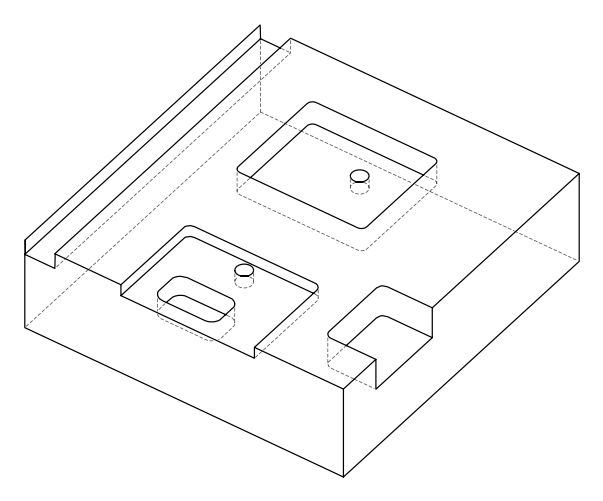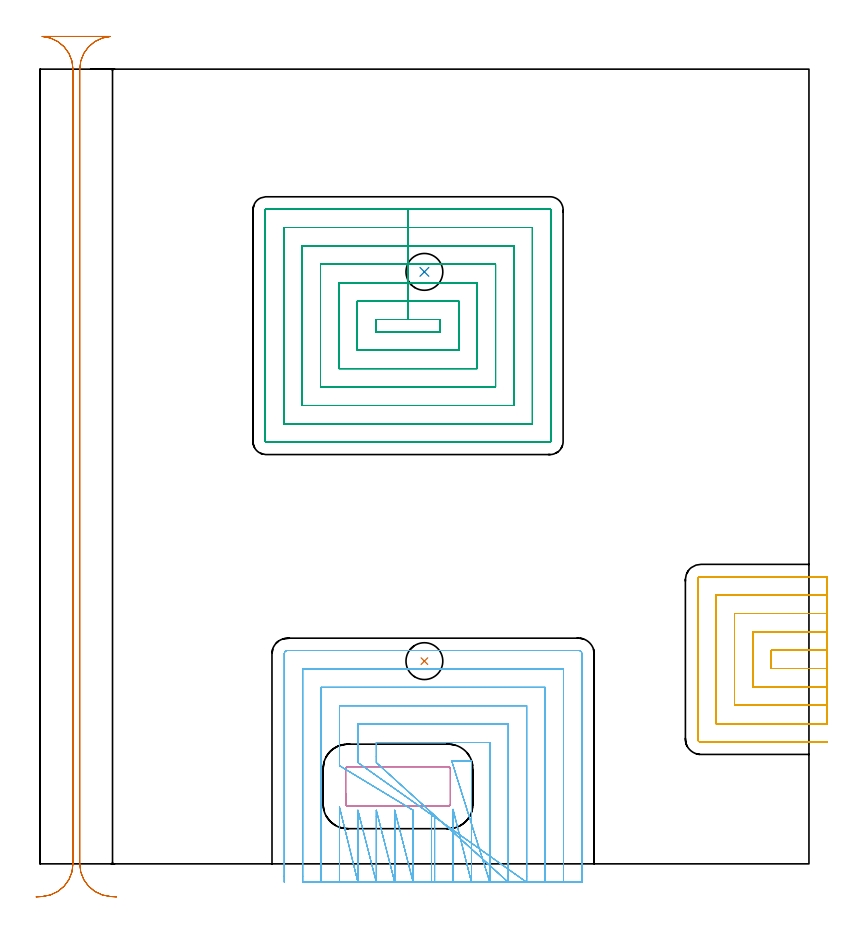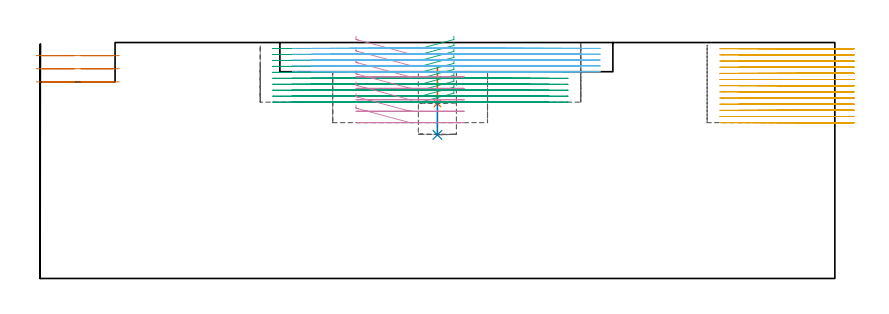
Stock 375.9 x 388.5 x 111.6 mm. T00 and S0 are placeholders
(PLAN: 7 operations, 4 tool changes, 110.8 min)
(1 INDEXABLE_INSERT_DRILL_BLIND_HOLE_FROM_SOLID | STEP1POCKET | NXT0302_007 | 0.07 min | 7263 mm3)
(2 INDEXABLE_INSERT_DRILL_BLIND_HOLE_FROM_SOLID_1 | STEP1POCKET_1 | NXT0302_007 | 0.08 min | 11048 mm3)
(3 MILL_RECTANGULAR_POCKET | POCKET_RECTANGULAR_STRAIGHT | NXT0201_011 | Follow Part, ap 3, ae 75% | 42.81 min | 530623 mm3)
(4 MILL_RECTANGULAR_POCKET_1 | POCKET_RECTANGULAR_STRAIGHT_1 | UGT0201_105 | Follow Part, ap 5.5, ae 75% | 2.9 min | 109877 mm3)
(5 MILL_SLOT | SLOT_PARTIAL_RECTANGULAR | NXT0201_011 | Follow Part, ap 3, ae 75% | 27.79 min | 211779 mm3)
(6 MILL_SLOT_1 | SLOT_PARTIAL_RECTANGULAR_1 | NXT0201_011 | Follow Part, ap 3, ae 75% | 31.61 min | 195944 mm3)
(7 MILL_RECTANGULAR_SLOT | SLOT_RECTANGULAR | UGT0201_004 | Follow Part, ap 8, ae 75% | 5.53 min | 255183 mm3)
(TOOL NXT0302_007 | Index. Insert Drill 18mm [880-D1800L25-05] | D18 PA176 FL90 Z2)
(TOOL NXT0201_011 | ENDMILL 12mm [2P460-1200-NA 1630] | D12 FL38 Z6)
(TOOL UGT0201_105 | End Mill 22 mm | D22 FL25 Z2)
(TOOL UGT0201_004 | End Mill 32 mm | D32 FL53 Z6)
(OP 1 INDEXABLE_INSERT_DRILL_BLIND_HOLE_FROM_SOLID)
G17 G21 G94 G90
T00 M6
G54
G17 G0 G90 X187.9 Y99.1 S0 M3
G43 Z121.6 H1
G94 G81 G98 Z82.8 F250. R99.8
G80
M5
M2
(OP 2 INDEXABLE_INSERT_DRILL_BLIND_HOLE_FROM_SOLID_1)
G17 G21 G94 G90
T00 M6
G54
G17 G0 G90 X187.9 Y289.4 S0 M3
G43 Z121.6 H1
G94 G81 G98 Z67.9 F250. R85.4
G80
M5
M2
(OP 3 MILL_RECTANGULAR_POCKET)
G17 G21 G94 G90
T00 M6
G54
G17 G0 G90 X195.7 Y260.18 S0 M3
G43 Z121.6 H1
Z114.6
G94 G1 Y266.1 Z113.014 F250.
X179.9 Z108.78
X164.1 F500.
Y260.1
X195.7
Y266.1
X179.9
Y275.1
X155.1
Y251.1
X204.7
Y275.1
X179.9
Y284.1
X146.1
Y242.1
X213.7
Y284.1
X179.9
Y293.1
X137.1
Y233.1
X222.7
Y293.1
X179.9
Y302.1
X128.1
Y224.1
X231.7
Y302.1
X179.9
Y311.1
X119.1
Y215.1
X240.7
Y311.1
X179.9
Y320.1
X110.5
G3 X110.1 Y319.7 R0.4
G1 Y206.5
G3 X110.5 Y206.1 R0.4
G1 X249.3
G3 X249.7 Y206.5 R0.4
G1 Y319.7
G3 X249.3 Y320.1 R0.4
G1 X179.9
X178.9
G0 X195.7 Y260.18 Z111.78
G1 Y266.1 Z110.194 F250.
X179.9 Z105.96
X164.1 F500.
Y260.1
X195.7
Y266.1
X179.9
Y275.1
X155.1
Y251.1
X204.7
Y275.1
X179.9
Y284.1
X146.1
Y242.1
X213.7
Y284.1
X179.9
Y293.1
X137.1
Y233.1
X222.7
Y293.1
X179.9
Y302.1
X128.1
Y224.1
X231.7
Y302.1
X179.9
Y311.1
X119.1
Y215.1
X240.7
Y311.1
X179.9
Y320.1
X110.5
G3 X110.1 Y319.7 R0.4
G1 Y206.5
G3 X110.5 Y206.1 R0.4
G1 X249.3
G3 X249.7 Y206.5 R0.4
G1 Y319.7
G3 X249.3 Y320.1 R0.4
G1 X179.9
X178.9
G0 X195.7 Y260.18 Z108.96
G1 Y266.1 Z107.374 F250.
X179.9 Z103.14
X164.1 F500.
Y260.1
X195.7
Y266.1
X179.9
Y275.1
X155.1
Y251.1
X204.7
Y275.1
X179.9
Y284.1
X146.1
Y242.1
X213.7
Y284.1
X179.9
Y293.1
X137.1
Y233.1
X222.7
Y293.1
X179.9
Y302.1
X128.1
Y224.1
X231.7
Y302.1
X179.9
Y311.1
X119.1
Y215.1
X240.7
Y311.1
X179.9
Y320.1
X110.5
G3 X110.1 Y319.7 R0.4
G1 Y206.5
G3 X110.5 Y206.1 R0.4
G1 X249.3
G3 X249.7 Y206.5 R0.4
G1 Y319.7
G3 X249.3 Y320.1 R0.4
G1 X179.9
X178.9
G0 X195.7 Y260.18 Z106.14
G1 Y266.1 Z104.554 F250.
X179.9 Z100.32
X164.1 F500.
Y260.1
X195.7
Y266.1
X179.9
Y275.1
X155.1
Y251.1
X204.7
Y275.1
X179.9
Y284.1
X146.1
Y242.1
X213.7
Y284.1
X179.9
Y293.1
X137.1
Y233.1
X222.7
Y293.1
X179.9
Y302.1
X128.1
Y224.1
X231.7
Y302.1
X179.9
Y311.1
X119.1
Y215.1
X240.7
Y311.1
X179.9
Y320.1
X110.5
G3 X110.1 Y319.7 R0.4
G1 Y206.5
G3 X110.5 Y206.1 R0.4
G1 X249.3
G3 X249.7 Y206.5 R0.4
G1 Y319.7
G3 X249.3 Y320.1 R0.4
G1 X179.9
X178.9
G0 X195.7 Y260.18 Z103.32
G1 Y266.1 Z101.734 F250.
X179.9 Z97.5
X164.1 F500.
Y260.1
X195.7
Y266.1
X179.9
Y275.1
X155.1
Y251.1
X204.7
Y275.1
X179.9
Y284.1
X146.1
Y242.1
X213.7
Y284.1
X179.9
Y293.1
X137.1
Y233.1
X222.7
Y293.1
X179.9
Y302.1
X128.1
Y224.1
X231.7
Y302.1
X179.9
Y311.1
X119.1
Y215.1
X240.7
Y311.1
X179.9
Y320.1
X110.5
G3 X110.1 Y319.7 R0.4
G1 Y206.5
G3 X110.5 Y206.1 R0.4
G1 X249.3
G3 X249.7 Y206.5 R0.4
G1 Y319.7
G3 X249.3 Y320.1 R0.4
G1 X179.9
X178.9
G0 X195.7 Y260.18 Z100.5
G1 Y266.1 Z98.914 F250.
X179.9 Z94.68
X164.1 F500.
Y260.1
X195.7
Y266.1
X179.9
Y275.1
X155.1
Y251.1
X204.7
Y275.1
X179.9
Y284.1
X146.1
Y242.1
X213.7
Y284.1
X179.9
Y293.1
X137.1
Y233.1
X222.7
Y293.1
X179.9
Y302.1
X128.1
Y224.1
X231.7
Y302.1
X179.9
Y311.1
X119.1
Y215.1
X240.7
Y311.1
X179.9
Y320.1
X110.5
G3 X110.1 Y319.7 R0.4
G1 Y206.5
G3 X110.5 Y206.1 R0.4
G1 X249.3
G3 X249.7 Y206.5 R0.4
G1 Y319.7
G3 X249.3 Y320.1 R0.4
G1 X179.9
X178.9
G0 X195.7 Y260.18 Z97.68
G1 Y266.1 Z96.094 F250.
X179.9 Z91.86
X164.1 F500.
Y260.1
X195.7
Y266.1
X179.9
Y275.1
X155.1
Y251.1
X204.7
Y275.1
X179.9
Y284.1
X146.1
Y242.1
X213.7
Y284.1
X179.9
Y293.1
X137.1
Y233.1
X222.7
Y293.1
X179.9
Y302.1
X128.1
Y224.1
X231.7
Y302.1
X179.9
Y311.1
X119.1
Y215.1
X240.7
Y311.1
X179.9
Y320.1
X110.5
G3 X110.1 Y319.7 R0.4
G1 Y206.5
G3 X110.5 Y206.1 R0.4
G1 X249.3
G3 X249.7 Y206.5 R0.4
G1 Y319.7
G3 X249.3 Y320.1 R0.4
G1 X179.9
X178.9
G0 X195.7 Y260.18 Z94.86
G1 Y266.1 Z93.274 F250.
X179.9 Z89.04
X164.1 F500.
Y260.1
X195.7
Y266.1
X179.9
Y275.1
X155.1
Y251.1
X204.7
Y275.1
X179.9
Y284.1
X146.1
Y242.1
X213.7
Y284.1
X179.9
Y293.1
X137.1
Y233.1
X222.7
Y293.1
X179.9
Y302.1
X128.1
Y224.1
X231.7
Y302.1
X179.9
Y311.1
X119.1
Y215.1
X240.7
Y311.1
X179.9
Y320.1
X110.5
G3 X110.1 Y319.7 R0.4
G1 Y206.5
G3 X110.5 Y206.1 R0.4
G1 X249.3
G3 X249.7 Y206.5 R0.4
G1 Y319.7
G3 X249.3 Y320.1 R0.4
G1 X179.9
X178.9
G0 X195.7 Y260.18 Z92.04
G1 Y266.1 Z90.454 F250.
X179.9 Z86.22
X164.1 F500.
Y260.1
X195.7
Y266.1
X179.9
Y275.1
X155.1
Y251.1
X204.7
Y275.1
X179.9
Y284.1
X146.1
Y242.1
X213.7
Y284.1
X179.9
Y293.1
X137.1
Y233.1
X222.7
Y293.1
X179.9
Y302.1
X128.1
Y224.1
X231.7
Y302.1
X179.9
Y311.1
X119.1
Y215.1
X240.7
Y311.1
X179.9
Y320.1
X110.5
G3 X110.1 Y319.7 R0.4
G1 Y206.5
G3 X110.5 Y206.1 R0.4
G1 X249.3
G3 X249.7 Y206.5 R0.4
G1 Y319.7
G3 X249.3 Y320.1 R0.4
G1 X179.9
X178.9
G0 X195.7 Y260.18 Z89.22
G1 Y266.1 Z87.634 F250.
X179.9 Z83.4
X164.1 F500.
Y260.1
X195.7
Y266.1
X179.9
Y275.1
X155.1
Y251.1
X204.7
Y275.1
X179.9
Y284.1
X146.1
Y242.1
X213.7
Y284.1
X179.9
Y293.1
X137.1
Y233.1
X222.7
Y293.1
X179.9
Y302.1
X128.1
Y224.1
X231.7
Y302.1
X179.9
Y311.1
X119.1
Y215.1
X240.7
Y311.1
X179.9
Y320.1
X110.5
G3 X110.1 Y319.7 R0.4
G1 Y206.5
G3 X110.5 Y206.1 R0.4
G1 X249.3
G3 X249.7 Y206.5 R0.4
G1 Y319.7
G3 X249.3 Y320.1 R0.4
G1 X179.9
X178.9
G0 Z121.6
M5
M2
(OP 4 MILL_RECTANGULAR_POCKET_1)
G17 G21 G94 G90
T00 M6
G54
G17 G0 G90 X149.4 Y34.428 S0 M3
G43 Z121.6 H0
Z114.6
G94 G1 Y29.2 Z113.199 F250.
Y29.1 Z113.172
X149.464 Y28.833 Z113.098
X149.599 Y28.593 Z113.025
X149.793 Y28.399 Z112.951
X150.033 Y28.264 Z112.878
X150.3 Y28.2 Z112.804
X150.4 Z112.777
X175. Z106.186
X199.6 F500.
G3 X200.6 Y29.2 R1.
G1 Y46.5
G3 X199.6 Y47.5 R1.
G1 X150.4
G3 X149.4 Y46.5 R1.
G1 Y29.2
G3 X150.4 Y28.2 R1.
G1 X175.
X176.
G0 X149.4 Y34.428 Z109.186
G1 Y29.2 Z107.785 F250.
Y29.1 Z107.758
X149.464 Y28.833 Z107.684
X149.599 Y28.593 Z107.611
X149.793 Y28.399 Z107.537
X150.033 Y28.264 Z107.463
X150.3 Y28.2 Z107.39
X150.4 Z107.363
X175. Z100.771
X199.6 F500.
G3 X200.6 Y29.2 R1.
G1 Y46.5
G3 X199.6 Y47.5 R1.
G1 X150.4
G3 X149.4 Y46.5 R1.
G1 Y29.2
G3 X150.4 Y28.2 R1.
G1 X175.
X176.
G0 X149.4 Y34.428 Z103.771
G1 Y29.2 Z102.37 F250.
Y29.1 Z102.344
X149.464 Y28.833 Z102.27
X149.599 Y28.593 Z102.196
X149.793 Y28.399 Z102.123
X150.033 Y28.264 Z102.049
X150.3 Y28.2 Z101.975
X150.4 Z101.949
X175. Z95.357
X199.6 F500.
G3 X200.6 Y29.2 R1.
G1 Y46.5
G3 X199.6 Y47.5 R1.
G1 X150.4
G3 X149.4 Y46.5 R1.
G1 Y29.2
G3 X150.4 Y28.2 R1.
G1 X175.
X176.
G0 X149.4 Y34.428 Z98.357
G1 Y29.2 Z96.956 F250.
Y29.1 Z96.929
X149.464 Y28.833 Z96.856
X149.599 Y28.593 Z96.782
X149.793 Y28.399 Z96.708
X150.033 Y28.264 Z96.635
X150.3 Y28.2 Z96.561
X150.4 Z96.534
X175. Z89.943
X199.6 F500.
G3 X200.6 Y29.2 R1.
G1 Y46.5
G3 X199.6 Y47.5 R1.
G1 X150.4
G3 X149.4 Y46.5 R1.
G1 Y29.2
G3 X150.4 Y28.2 R1.
G1 X175.
X176.
G0 X149.4 Y34.428 Z92.943
G1 Y29.2 Z91.542 F250.
Y29.1 Z91.515
X149.464 Y28.833 Z91.441
X149.599 Y28.593 Z91.368
X149.793 Y28.399 Z91.294
X150.033 Y28.264 Z91.221
X150.3 Y28.2 Z91.147
X150.4 Z91.12
X175. Z84.529
X199.6 F500.
G3 X200.6 Y29.2 R1.
G1 Y46.5
G3 X199.6 Y47.5 R1.
G1 X150.4
G3 X149.4 Y46.5 R1.
G1 Y29.2
G3 X150.4 Y28.2 R1.
G1 X175.
X176.
G0 X149.4 Y34.428 Z87.529
G1 Y29.2 Z86.128 F250.
Y29.1 Z86.101
X149.464 Y28.833 Z86.027
X149.599 Y28.593 Z85.954
X149.793 Y28.399 Z85.88
X150.033 Y28.264 Z85.806
X150.3 Y28.2 Z85.733
X150.4 Z85.706
X175. Z79.114
X199.6 F500.
G3 X200.6 Y29.2 R1.
G1 Y46.5
G3 X199.6 Y47.5 R1.
G1 X150.4
G3 X149.4 Y46.5 R1.
G1 Y29.2
G3 X150.4 Y28.2 R1.
G1 X175.
X176.
G0 X149.4 Y34.428 Z82.114
G1 Y29.2 Z80.713 F250.
Y29.1 Z80.686
X149.464 Y28.833 Z80.613
X149.599 Y28.593 Z80.539
X149.793 Y28.399 Z80.466
X150.033 Y28.264 Z80.392
X150.3 Y28.2 Z80.318
X150.4 Z80.292
X175. Z73.7
X199.6 F500.
G3 X200.6 Y29.2 R1.
G1 Y46.5
G3 X199.6 Y47.5 R1.
G1 X150.4
G3 X149.4 Y46.5 R1.
G1 Y29.2
G3 X150.4 Y28.2 R1.
G1 X175.
X176.
G0 Z121.6
M5
M2
(OP 5 MILL_SLOT)
G17 G21 G94 G90
T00 M6
G54
G17 G0 G90 X384.9 Y104.4 S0 M3
G43 Z121.6 H1
Z108.685
G94 G1 X381.9 F250.
X357.5 F500.
Y95.5
X381.9
X384.9 F250.
Y113.4
X381.9
X348.5 F500.
Y86.5
X381.9
X384.9 F250.
Y122.4
X381.9
X339.5 F500.
Y77.5
X381.9
X384.9 F250.
Y131.4
X381.9
X330.5 F500.
Y68.5
X381.9
X384.9 F250.
Y140.4
X381.9
X323. F500.
G3 X321.5 Y138.9 R1.5
G1 Y61.
G3 X323. Y59.5 R1.5
G1 X381.9
X384.9 F250.
G0 Y104.4 Z105.769
G1 X381.9
X357.5 F500.
Y95.5
X381.9
X384.9 F250.
Y113.4
X381.9
X348.5 F500.
Y86.5
X381.9
X384.9 F250.
Y122.4
X381.9
X339.5 F500.
Y77.5
X381.9
X384.9 F250.
Y131.4
X381.9
X330.5 F500.
Y68.5
X381.9
X384.9 F250.
Y140.4
X381.9
X323. F500.
G3 X321.5 Y138.9 R1.5
G1 Y61.
G3 X323. Y59.5 R1.5
G1 X381.9
X384.9 F250.
G0 Y104.4 Z102.854
G1 X381.9
X357.5 F500.
Y95.5
X381.9
X384.9 F250.
Y113.4
X381.9
X348.5 F500.
Y86.5
X381.9
X384.9 F250.
Y122.4
X381.9
X339.5 F500.
Y77.5
X381.9
X384.9 F250.
Y131.4
X381.9
X330.5 F500.
Y68.5
X381.9
X384.9 F250.
Y140.4
X381.9
X323. F500.
G3 X321.5 Y138.9 R1.5
G1 Y61.
G3 X323. Y59.5 R1.5
G1 X381.9
X384.9 F250.
G0 Y104.4 Z99.938
G1 X381.9
X357.5 F500.
Y95.5
X381.9
X384.9 F250.
Y113.4
X381.9
X348.5 F500.
Y86.5
X381.9
X384.9 F250.
Y122.4
X381.9
X339.5 F500.
Y77.5
X381.9
X384.9 F250.
Y131.4
X381.9
X330.5 F500.
Y68.5
X381.9
X384.9 F250.
Y140.4
X381.9
X323. F500.
G3 X321.5 Y138.9 R1.5
G1 Y61.
G3 X323. Y59.5 R1.5
G1 X381.9
X384.9 F250.
G0 Y104.4 Z97.023
G1 X381.9
X357.5 F500.
Y95.5
X381.9
X384.9 F250.
Y113.4
X381.9
X348.5 F500.
Y86.5
X381.9
X384.9 F250.
Y122.4
X381.9
X339.5 F500.
Y77.5
X381.9
X384.9 F250.
Y131.4
X381.9
X330.5 F500.
Y68.5
X381.9
X384.9 F250.
Y140.4
X381.9
X323. F500.
G3 X321.5 Y138.9 R1.5
G1 Y61.
G3 X323. Y59.5 R1.5
G1 X381.9
X384.9 F250.
G0 Y104.4 Z94.108
G1 X381.9
X357.5 F500.
Y95.5
X381.9
X384.9 F250.
Y113.4
X381.9
X348.5 F500.
Y86.5
X381.9
X384.9 F250.
Y122.4
X381.9
X339.5 F500.
Y77.5
X381.9
X384.9 F250.
Y131.4
X381.9
X330.5 F500.
Y68.5
X381.9
X384.9 F250.
Y140.4
X381.9
X323. F500.
G3 X321.5 Y138.9 R1.5
G1 Y61.
G3 X323. Y59.5 R1.5
G1 X381.9
X384.9 F250.
G0 Y104.4 Z91.192
G1 X381.9
X357.5 F500.
Y95.5
X381.9
X384.9 F250.
Y113.4
X381.9
X348.5 F500.
Y86.5
X381.9
X384.9 F250.
Y122.4
X381.9
X339.5 F500.
Y77.5
X381.9
X384.9 F250.
Y131.4
X381.9
X330.5 F500.
Y68.5
X381.9
X384.9 F250.
Y140.4
X381.9
X323. F500.
G3 X321.5 Y138.9 R1.5
G1 Y61.
G3 X323. Y59.5 R1.5
G1 X381.9
X384.9 F250.
G0 Y104.4 Z88.277
G1 X381.9
X357.5 F500.
Y95.5
X381.9
X384.9 F250.
Y113.4
X381.9
X348.5 F500.
Y86.5
X381.9
X384.9 F250.
Y122.4
X381.9
X339.5 F500.
Y77.5
X381.9
X384.9 F250.
Y131.4
X381.9
X330.5 F500.
Y68.5
X381.9
X384.9 F250.
Y140.4
X381.9
X323. F500.
G3 X321.5 Y138.9 R1.5
G1 Y61.
G3 X323. Y59.5 R1.5
G1 X381.9
X384.9 F250.
G0 Y104.4 Z85.362
G1 X381.9
X357.5 F500.
Y95.5
X381.9
X384.9 F250.
Y113.4
X381.9
X348.5 F500.
Y86.5
X381.9
X384.9 F250.
Y122.4
X381.9
X339.5 F500.
Y77.5
X381.9
X384.9 F250.
Y131.4
X381.9
X330.5 F500.
Y68.5
X381.9
X384.9 F250.
Y140.4
X381.9
X323. F500.
G3 X321.5 Y138.9 R1.5
G1 Y61.
G3 X323. Y59.5 R1.5
G1 X381.9
X384.9 F250.
G0 Y104.4 Z82.446
G1 X381.9
X357.5 F500.
Y95.5
X381.9
X384.9 F250.
Y113.4
X381.9
X348.5 F500.
Y86.5
X381.9
X384.9 F250.
Y122.4
X381.9
X339.5 F500.
Y77.5
X381.9
X384.9 F250.
Y131.4
X381.9
X330.5 F500.
Y68.5
X381.9
X384.9 F250.
Y140.4
X381.9
X323. F500.
G3 X321.5 Y138.9 R1.5
G1 Y61.
G3 X323. Y59.5 R1.5
G1 X381.9
X384.9 F250.
G0 Y104.4 Z79.531
G1 X381.9
X357.5 F500.
Y95.5
X381.9
X384.9 F250.
Y113.4
X381.9
X348.5 F500.
Y86.5
X381.9
X384.9 F250.
Y122.4
X381.9
X339.5 F500.
Y77.5
X381.9
X384.9 F250.
Y131.4
X381.9
X330.5 F500.
Y68.5
X381.9
X384.9 F250.
Y140.4
X381.9
X323. F500.
G3 X321.5 Y138.9 R1.5
G1 Y61.
G3 X323. Y59.5 R1.5
G1 X381.9
X384.9 F250.
G0 Y104.4 Z76.615
G1 X381.9
X357.5 F500.
Y95.5
X381.9
X384.9 F250.
Y113.4
X381.9
X348.5 F500.
Y86.5
X381.9
X384.9 F250.
Y122.4
X381.9
X339.5 F500.
Y77.5
X381.9
X384.9 F250.
Y131.4
X381.9
X330.5 F500.
Y68.5
X381.9
X384.9 F250.
Y140.4
X381.9
X323. F500.
G3 X321.5 Y138.9 R1.5
G1 Y61.
G3 X323. Y59.5 R1.5
G1 X381.9
X384.9 F250.
G0 Y104.4 Z73.7
G1 X381.9
X357.5 F500.
Y95.5
X381.9
X384.9 F250.
Y113.4
X381.9
X348.5 F500.
Y86.5
X381.9
X384.9 F250.
Y122.4
X381.9
X339.5 F500.
Y77.5
X381.9
X384.9 F250.
Y131.4
X381.9
X330.5 F500.
Y68.5
X381.9
X384.9 F250.
Y140.4
X381.9
X323. F500.
G3 X321.5 Y138.9 R1.5
G1 Y61.
G3 X323. Y59.5 R1.5
G1 X381.9
X384.9 F250.
G0 Z121.6
M5
M2
(OP 6 MILL_SLOT_1)
G17 G21 G94 G90
T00 M6
G54
G17 G0 G90 X192.9 Y-9. S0 M3
G43 Z121.6 H1
Z108.84
G94 G1 Y-6. F250.
Y23.2 F500.
X191.4
Y-6.
Y-9. F250.
X201.9
Y-6.
Y23.652 F500.
Y26.652 F250.
X210.9 Y-9. F500.
Y-6. F250.
Y50.3 F500.
X204.254
X201.254 F250.
X219.9 Y-9. F500.
Y-6. F250.
Y59.3 F500.
X164.4
Y52.5
Y49.5 F250.
X228.9 Y-9. F500.
Y-6. F250.
Y68.3 F500.
X155.4
Y52.5
Y49.5 F250.
X237.9 Y-9. F500.
Y-6. F250.
Y77.3 F500.
X146.4
Y50.977
Y47.977 F250.
X182.4 Y26.2 F500.
Y23.2 F250.
Y-6. F500.
Y-9. F250.
X173.4 Y26.2 F500.
Y23.2 F250.
Y-6. F500.
Y-9. F250.
X164.4 Y26.2 F500.
Y23.2 F250.
Y-6. F500.
Y-9. F250.
X155.4 Y26.2 F500.
Y23.2 F250.
Y-6. F500.
Y-9. F250.
X146.4 Y27.723 F500.
Y24.723 F250.
Y-6. F500.
Y-9. F250.
X246.9
Y-6.
Y86.3 F500.
X137.4
Y-6.
Y-9. F250.
X255.9
Y-6.
Y95.3 F500.
X128.4
Y-6.
Y-9. F250.
X264.9
Y-6.
Y102.7 F500.
G3 X263.3 Y104.3 R1.6
G1 X121.
G3 X119.4 Y102.7 R1.6
G1 Y-6.
Y-9. F250.
G0 X192.9 Z106.08
G1 Y-6.
Y23.2 F500.
X191.4
Y-6.
Y-9. F250.
X201.9
Y-6.
Y23.652 F500.
Y26.652 F250.
X210.9 Y-9. F500.
Y-6. F250.
Y50.3 F500.
X204.254
X201.254 F250.
X219.9 Y-9. F500.
Y-6. F250.
Y59.3 F500.
X164.4
Y52.5
Y49.5 F250.
X228.9 Y-9. F500.
Y-6. F250.
Y68.3 F500.
X155.4
Y52.5
Y49.5 F250.
X237.9 Y-9. F500.
Y-6. F250.
Y77.3 F500.
X146.4
Y50.977
Y47.977 F250.
X182.4 Y26.2 F500.
Y23.2 F250.
Y-6. F500.
Y-9. F250.
X173.4 Y26.2 F500.
Y23.2 F250.
Y-6. F500.
Y-9. F250.
X164.4 Y26.2 F500.
Y23.2 F250.
Y-6. F500.
Y-9. F250.
X155.4 Y26.2 F500.
Y23.2 F250.
Y-6. F500.
Y-9. F250.
X146.4 Y27.723 F500.
Y24.723 F250.
Y-6. F500.
Y-9. F250.
X246.9
Y-6.
Y86.3 F500.
X137.4
Y-6.
Y-9. F250.
X255.9
Y-6.
Y95.3 F500.
X128.4
Y-6.
Y-9. F250.
X264.9
Y-6.
Y102.7 F500.
G3 X263.3 Y104.3 R1.6
G1 X121.
G3 X119.4 Y102.7 R1.6
G1 Y-6.
Y-9. F250.
G0 X192.9 Z103.32
G1 Y-6.
Y23.2 F500.
X191.4
Y-6.
Y-9. F250.
X201.9
Y-6.
Y23.652 F500.
Y26.652 F250.
X210.9 Y-9. F500.
Y-6. F250.
Y50.3 F500.
X204.254
X201.254 F250.
X219.9 Y-9. F500.
Y-6. F250.
Y59.3 F500.
X164.4
Y52.5
Y49.5 F250.
X228.9 Y-9. F500.
Y-6. F250.
Y68.3 F500.
X155.4
Y52.5
Y49.5 F250.
X237.9 Y-9. F500.
Y-6. F250.
Y77.3 F500.
X146.4
Y50.977
Y47.977 F250.
X182.4 Y26.2 F500.
Y23.2 F250.
Y-6. F500.
Y-9. F250.
X173.4 Y26.2 F500.
Y23.2 F250.
Y-6. F500.
Y-9. F250.
X164.4 Y26.2 F500.
Y23.2 F250.
Y-6. F500.
Y-9. F250.
X155.4 Y26.2 F500.
Y23.2 F250.
Y-6. F500.
Y-9. F250.
X146.4 Y27.722 F500.
Y24.722 F250.
Y-6. F500.
Y-9. F250.
X246.9
Y-6.
Y86.3 F500.
X137.4
Y-6.
Y-9. F250.
X255.9
Y-6.
Y95.3 F500.
X128.4
Y-6.
Y-9. F250.
X264.9
Y-6.
Y102.7 F500.
G3 X263.3 Y104.3 R1.6
G1 X121.
G3 X119.4 Y102.7 R1.6
G1 Y-6.
Y-9. F250.
G0 X192.9 Z100.56
G1 Y-6.
Y23.2 F500.
X191.4
Y-6.
Y-9. F250.
X201.9
Y-6.
Y23.652 F500.
Y26.652 F250.
X210.9 Y-9. F500.
Y-6. F250.
Y50.3 F500.
X204.254
X201.254 F250.
X219.9 Y-9. F500.
Y-6. F250.
Y59.3 F500.
X164.4
Y52.5
Y49.5 F250.
X228.9 Y-9. F500.
Y-6. F250.
Y68.3 F500.
X155.4
Y52.5
Y49.5 F250.
X237.9 Y-9. F500.
Y-6. F250.
Y77.3 F500.
X146.4
Y50.977
Y47.977 F250.
X182.4 Y26.2 F500.
Y23.2 F250.
Y-6. F500.
Y-9. F250.
X173.4 Y26.2 F500.
Y23.2 F250.
Y-6. F500.
Y-9. F250.
X164.4 Y26.2 F500.
Y23.2 F250.
Y-6. F500.
Y-9. F250.
X155.4 Y26.2 F500.
Y23.2 F250.
Y-6. F500.
Y-9. F250.
X146.4 Y27.722 F500.
Y24.722 F250.
Y-6. F500.
Y-9. F250.
X246.9
Y-6.
Y86.3 F500.
X137.4
Y-6.
Y-9. F250.
X255.9
Y-6.
Y95.3 F500.
X128.4
Y-6.
Y-9. F250.
X264.9
Y-6.
Y102.7 F500.
G3 X263.3 Y104.3 R1.6
G1 X121.
G3 X119.4 Y102.7 R1.6
G1 Y-6.
Y-9. F250.
G0 X192.9 Z97.8
G1 Y-6.
Y23.2 F500.
X191.4
Y-6.
Y-9. F250.
X201.9
Y-6.
Y23.652 F500.
Y26.652 F250.
X210.9 Y-9. F500.
Y-6. F250.
Y50.3 F500.
X204.254
X201.254 F250.
X219.9 Y-9. F500.
Y-6. F250.
Y59.3 F500.
X164.4
Y52.5
Y49.5 F250.
X228.9 Y-9. F500.
Y-6. F250.
Y68.3 F500.
X155.4
Y52.5
Y49.5 F250.
X237.9 Y-9. F500.
Y-6. F250.
Y77.3 F500.
X146.4
Y50.976
Y47.976 F250.
X182.4 Y26.2 F500.
Y23.2 F250.
Y-6. F500.
Y-9. F250.
X173.4 Y26.2 F500.
Y23.2 F250.
Y-6. F500.
Y-9. F250.
X164.4 Y26.2 F500.
Y23.2 F250.
Y-6. F500.
Y-9. F250.
X155.4 Y26.2 F500.
Y23.2 F250.
Y-6. F500.
Y-9. F250.
X146.4 Y27.723 F500.
Y24.723 F250.
Y-6. F500.
Y-9. F250.
X246.9
Y-6.
Y86.3 F500.
X137.4
Y-6.
Y-9. F250.
X255.9
Y-6.
Y95.3 F500.
X128.4
Y-6.
Y-9. F250.
X264.9
Y-6.
Y102.7 F500.
G3 X263.3 Y104.3 R1.6
G1 X121.
G3 X119.4 Y102.7 R1.6
G1 Y-6.
Y-9. F250.
G0 Z121.6
M5
M2
(OP 7 MILL_RECTANGULAR_SLOT)
G17 G21 G94 G90
T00 M6
G54
G17 G0 G90 X37.415 Y-16.154 S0 M3
G43 Z121.6 H0
Z105.4
G94 G1 X34.421 Y-15.97 F250.
G2 X19.4 Y0. R16. F500.
G1 Y388.5
G2 X34.421 Y404.47 R16.
G1 Y404.5
X1.079
Y404.47
G2 X16.1 Y388.5 R16.
G1 Y0.
G2 X1.084 Y-15.97 R16.
G1 X-1.91 Y-16.155 F250.
G0 X37.415 Y-16.154 Z99.2
G1 X34.421 Y-15.97
G2 X19.4 Y0. R16. F500.
G1 Y388.5
G2 X34.421 Y404.47 R16.
G1 Y404.5
X1.079
Y404.47
G2 X16.1 Y388.5 R16.
G1 Y0.
G2 X1.084 Y-15.97 R16.
G1 X-1.91 Y-16.155 F250.
G0 X37.415 Y-16.154 Z93.
G1 X34.421 Y-15.97
G2 X19.4 Y0. R16. F500.
G1 Y388.5
G2 X34.421 Y404.47 R16.
G1 Y404.5
X1.079
Y404.47
G2 X16.1 Y388.5 R16.
G1 Y0.
G2 X1.084 Y-15.97 R16.
G1 X-1.91 Y-16.155 F250.
G0 Z121.6
M5
M2
